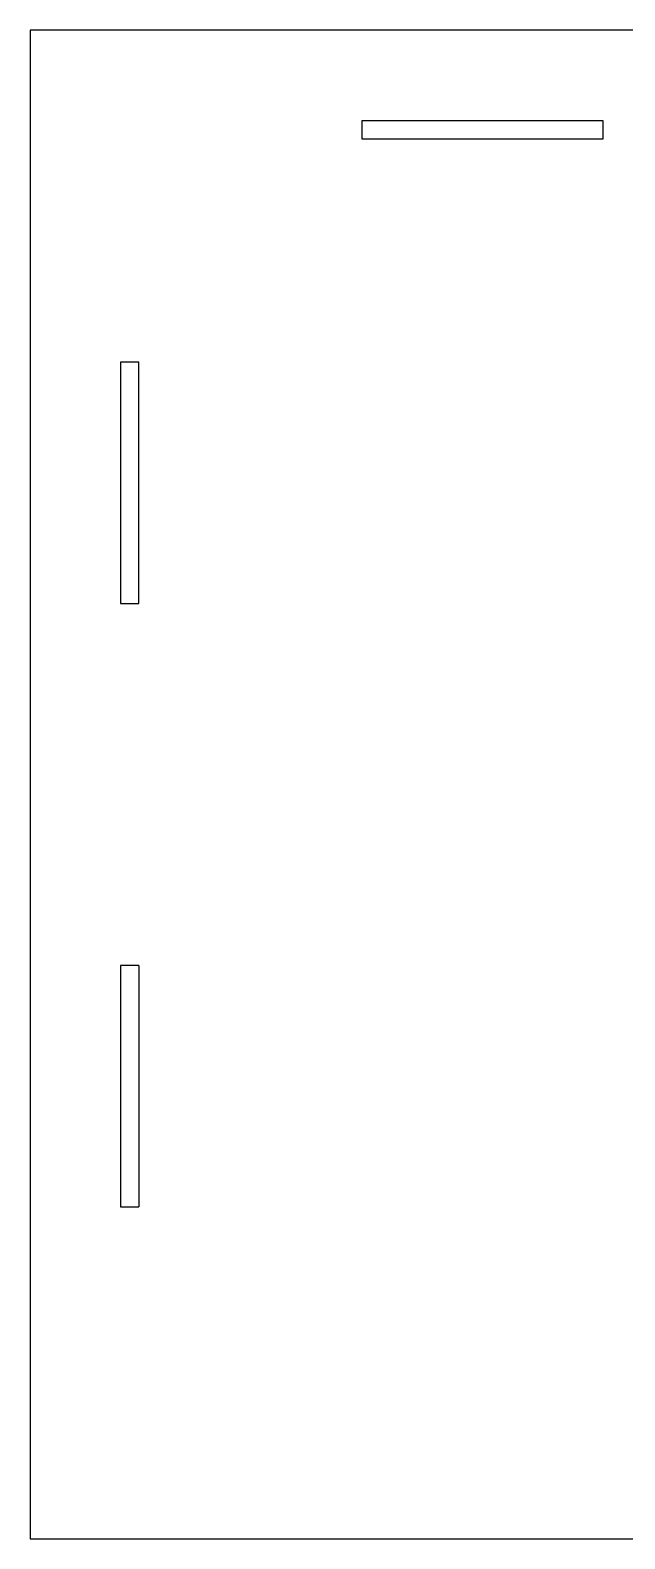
# Paper-space layout '2' of a CAD drawing. Header units: millimetres. Extents: x 1 to 632, y 0 to 1598.
# Drawn here: x 1.9 to 100.6, y 1347.9 to 1597.9 of the extents above; entities that cross this region are included whole.
import ezdxf

# ---------------------------------------------------------------- set-up
doc = ezdxf.new("R2010")
doc.units = ezdxf.units.MM

psp = doc.layouts.new('2')

# ---------------------------------------------------------------- linework, layer by layer
at = {"color": 7, "linetype": 'Continuous', "lineweight": 25}
for p, q in [((1.95, 1597.89), (1.95, 1347.89)), ((631.95, 1597.89), (1.95, 1597.89)), ((56.95, 1582.89), (56.95, 1579.89)), ((96.95, 1582.89), (56.95, 1582.89)), ((96.95, 1579.89), (96.95, 1582.89)), ((56.95, 1579.89), (96.95, 1579.89)), ((16.95, 1542.89), (16.95, 1502.89)), ((19.95, 1542.89), (16.95, 1542.89)), ((19.95, 1502.89), (19.95, 1542.89)), ((16.95, 1502.89), (19.95, 1502.89)), ((16.95, 1442.89), (16.95, 1402.89)), ((19.95, 1442.89), (16.95, 1442.89)), ((19.95, 1442.89), (19.95, 1402.89)), ((16.95, 1402.89), (19.95, 1402.89)), ((1.95, 1347.89), (631.95, 1347.89))]:
    psp.add_line(p, q, dxfattribs=at)

doc.saveas('drawing.dxf')
